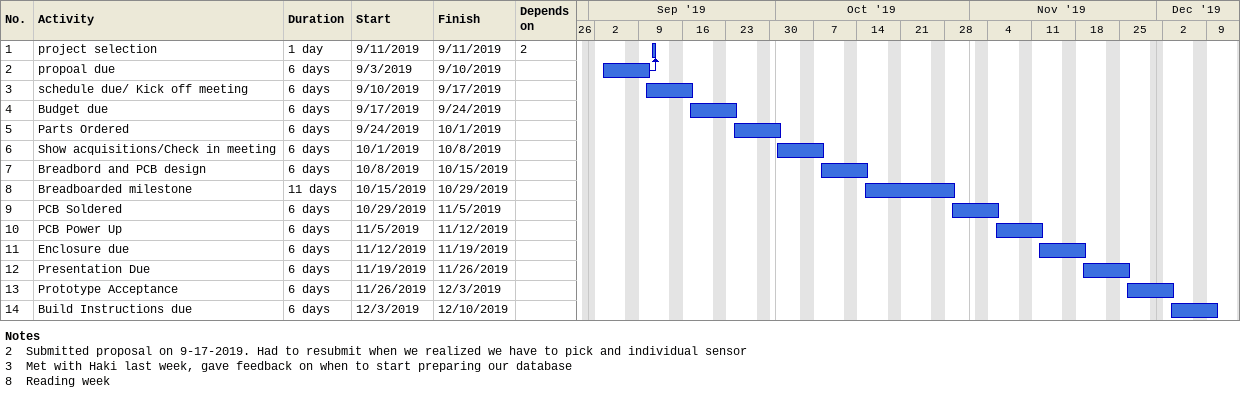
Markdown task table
| ID | Task | Duration | Start | Finish | Predecessors |
|---|---|---|---|---|---|
| 1 | project selection | 1d | 2019-09-11 | 2019-09-11 | 2 |
| 2 | propoal due | 6d | 2019-09-03 | 2019-09-10 |  |
| 3 | schedule due/ Kick off meeting | 6d | 2019-09-10 | 2019-09-17 |  |
| 4 | Budget due | 6d | 2019-09-17 | 2019-09-24 |  |
| 5 | Parts Ordered | 6d | 2019-09-24 | 2019-10-01 |  |
| 6 | Show acquisitions/Check in meeting | 6d | 2019-10-01 | 2019-10-08 |  |
| 7 | Breadbord and PCB design | 6d | 2019-10-08 | 2019-10-15 |  |
| 8 | Breadboarded milestone | 11d | 2019-10-15 | 2019-10-29 |  |
| 9 | PCB Soldered | 6d | 2019-10-29 | 2019-11-05 |  |
| 10 | PCB Power Up | 6d | 2019-11-05 | 2019-11-12 |  |
| 11 | Enclosure due | 6d | 2019-11-12 | 2019-11-19 |  |
| 12 | Presentation Due | 6d | 2019-11-19 | 2019-11-26 |  |
| 13 | Prototype Acceptance | 6d | 2019-11-26 | 2019-12-03 |  |
| 14 | Build Instructions due | 6d | 2019-12-03 | 2019-12-10 |  |

Notes
- 2: Submitted proposal on 9-17-2019. Had to resubmit when we realized we have to pick and individual sensor
- 3: Met with Haki last week, gave feedback on when to start preparing our database
- 8: Reading week
